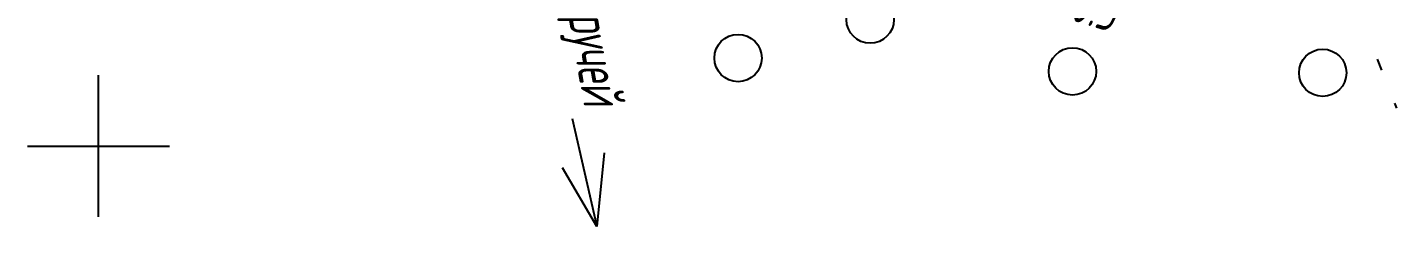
# Model space of a CAD drawing. Header units: millimetres. Extents: x -1799 to 6962, y -1020 to 4121.
# Drawn here: x 388.4 to 504, y 3071.8 to 3088.7 of the extents above; entities that cross this region are included whole.
import ezdxf

# ---------------------------------------------------------------- set-up
doc = ezdxf.new("R2010")
doc.units = ezdxf.units.MM
doc.linetypes.add('CONTI', pattern=[0])
for name, color, linetype in [('NAD_MDEFAULT', 7, 'CONTI'), ('SETKR', 2, 'CONTI'), ('SIT_LDEFAULT', 7, 'CONTI'), ('ZAPSKDEFAULT', 7, 'CONTI')]:
    doc.layers.add(name, color=color, linetype=linetype)
doc.styles.add('eskd', font='spds.shx', dxfattribs={"width": 1.2, "oblique": 15})

# ---------------------------------------------------------------- blocks, each defined once
blk = doc.blocks.new('BL_333')
at = {"color": 0}
for p, q in [((0, -6), (0, 6)), ((-6, 0), (6, 0))]:
    blk.add_line(p, q, dxfattribs=at)
blk = doc.blocks.new('BL_2004')
at = {"color": 0}
blk.add_circle((0, 0), 2, dxfattribs=at)

msp = doc.modelspace()

# ---------------------------------------------------------------- linework, layer by layer
at = {"layer": 'SIT_LDEFAULT', "color": 7}
for p, q in [((502.33, 3085.98), (502.7, 3085.05)), ((503.79, 3082.27), (503.97, 3081.84)), ((434.35, 3080.96), (436.43, 3071.82)), ((437.07, 3078.07), (436.43, 3071.82)), ((436.43, 3071.82), (433.55, 3076.79))]:
    msp.add_line(p, q, dxfattribs=at)

# ---------------------------------------------------------------- block references
at = {"layer": 'SETKR', "color": 82}
msp.add_blockref('BL_333', (394.35, 3078.64), dxfattribs=at)
at = {"layer": 'ZAPSKDEFAULT', "color": 7, "rotation": 342.9999999999999}
for p in [(459.52, 3089.33), (448.36, 3086.08), (476.6, 3084.95), (497.73, 3084.83)]:
    msp.add_blockref('BL_2004', p, dxfattribs=at)

# ---------------------------------------------------------------- texts
at = {"layer": 'NAD_MDEFAULT', "color": 7, "style": 'eskd', "oblique": 10, "width": 0.8}
for s, rotation, p in [(' 0.3', 343, (474.86, 3089.77)), ('ручей', 280, (434, 3089.66))]:
    msp.add_text(s, height=3.5, rotation=rotation, dxfattribs=at).set_placement(p)

doc.saveas('drawing.dxf')
